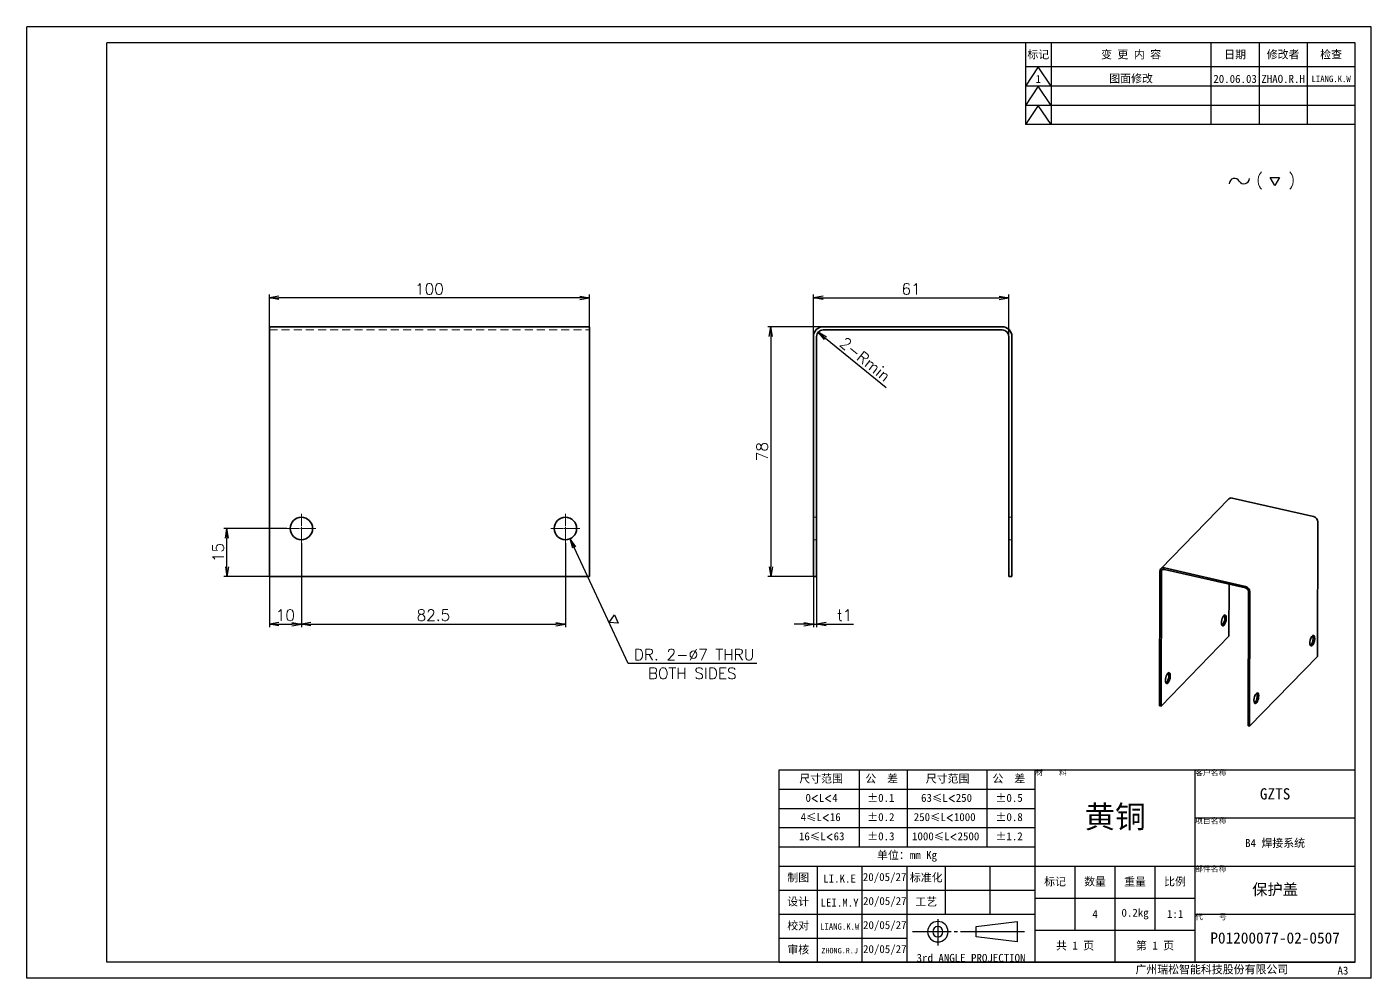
# Model space of a CAD drawing. Extents: x 0 to 18500, y -51 to 3802.
# Drawn here: x 12744.7 to 13164.7, y -5.1 to 291.9 of the extents above; entities that cross this region are included whole.
import ezdxf

# ---------------------------------------------------------------- set-up
doc = ezdxf.new("R2010")
doc.units = 0
doc.header["$MEASUREMENT"] = 0
doc.linetypes.add('CENTER-HOKUTO', pattern=[23, 20, -1, 1, -1])
doc.linetypes.add('HIDDEN-HOKUTO', pattern=[3.8, 2.5, -1.3])
doc.layers.get('0').update_dxf_attribs({"linetype": 'CONTINUOUS'})
doc.layers.get('DEFPOINTS').update_dxf_attribs({"linetype": 'CONTINUOUS'})
for name, color, linetype in [('AM_7', 2, 'CENTER-HOKUTO'), ('AM_HID', 1, 'HIDDEN-HOKUTO'), ('AM_VIS', 7, 'CONTINUOUS'), ('TITLE_FRAME', 7, 'CONTINUOUS'), ('WORD_DIM', 253, 'CONTINUOUS')]:
    doc.layers.add(name, color=color, linetype=linetype)
doc.layers.add('SOLID LINE', color=7, linetype='CONTINUOUS', lineweight=30)
doc.styles.get("Standard").update_dxf_attribs({"font": 'romans.shx', "bigfont": 'bigfont.shx'})
doc.dimstyles.get("Standard").update_dxf_attribs({"dimtxt": 3.5, "dimasz": 3, "dimexe": 1, "dimexo": 0, "dimgap": 1, "dimtad": 3, "dimdsep": 46, "dimtxsty": 'Standard', "dimblk1": 'OPEN', "dimblk2": 'OPEN', "dimsah": 1, "dimcen": 0, "dimclrd": 256, "dimclre": 256, "dimclrt": 3, "dimadec": 0, "dimazin": 0, "dimtfac": 1, "dimtmove": 0, "dimatfit": 3, "dimldrblk": 'OPEN', "dimfxl": 0, "dimtolj": 1, "dimtzin": 0, "dimarcsym": 0})

# ---------------------------------------------------------------- blocks, each defined once
blk = doc.blocks.new('A$C346D7300')
at = {"color": 7, "lineweight": 35}
for p, q in [((-55.36, 98.34), (-12.95, 142)), ((39.92, 130.96), (-10.79, 142.54)), ((42.41, 43.66), (42.63, 127.72)), ((-56.15, 12.82), (-55.92, 96.87)), ((-55.02, 96.67), (-55.24, 12.61)), ((-2.48, 87.3), (-53.2, 98.88)), ((-2.49, 86.43), (-53.2, 98)), ((-12.75, 88.77), (-12.84, 56.27)), ((-0.68, 84.26), (-0.9, 0.21)), ((0, 0), (0.23, 84.06)), ((-12.84, 56.27), (-55.24, 12.61)), ((0, 0), (42.41, 43.66))]:
    blk.add_line(p, q, dxfattribs=at)
at = {"color": 7, "lineweight": 35, "ltscale": 0.023238}
blk.add_line((-55.24, 12.61), (-56.15, 12.82), dxfattribs=at)
at = {"color": 7, "lineweight": 35, "ltscale": 0.02319}
blk.add_line((0, 0), (-0.9, 0.21), dxfattribs=at)
at = {"color": 7, "lineweight": 35}
for centre, major_axis, ratio, start_param, end_param in [((-10.8, 139.91), (2.15, -2.09), 0.793457, 2.224818, 3.141612), ((39.91, 128.34), (-2.15, 2.09), 0.793457, 3.795614, 5.36641), ((-53.21, 96.25), (2.15, -2.09), 0.793457, 3.141612, 3.795614), ((-53.21, 96.25), (2.15, -2.09), 0.793457, 2.224818, 3.141612), ((-53.21, 96.25), (1.44, -1.39), 0.793457, 3.141612, 3.795614), ((-53.21, 96.25), (1.44, -1.39), 0.793457, 2.224818, 3.141612), ((-2.49, 84.68), (1.44, -1.39), 0.793457, 0.654021, 2.224818), ((-2.49, 84.68), (-2.15, 2.09), 0.793457, 3.795614, 5.36641), ((-15.98, 66.13), (-0.78, -3.41), 0.370278, 3.141553, 6.283146), ((-16.89, 66.33), (-0.78, -3.41), 0.370278, 0.366467, 2.617639), ((-15.98, 66.13), (-0.78, -3.41), 0.370278, 6.283146, 8.900825), ((-16.89, 66.33), (-0.78, -3.41), 0.370278, 2.617639, 2.775188), ((-15.98, 66.13), (-0.78, -3.41), 0.370278, 2.617639, 3.141553), ((39.26, 53.52), (0.78, 3.41), 0.370278, 0.000039, 3.141631), ((38.36, 53.72), (0.78, 3.41), 0.370278, 3.508089, 4.759232), ((39.26, 53.52), (0.78, 3.41), 0.370278, 3.141631, 4.759232), ((38.36, 53.72), (0.78, 3.41), 0.370278, 4.759232, 5.916789), ((39.26, 53.52), (0.78, 3.41), 0.370278, 4.759232, 6.283224), ((-50.97, 30.11), (-0.78, -3.41), 0.370278, 3.141553, 6.283146), ((-51.87, 30.31), (-0.78, -3.41), 0.370278, 0.366467, 2.617639), ((-50.97, 30.11), (-0.78, -3.41), 0.370278, 6.283146, 8.900825), ((-51.87, 30.31), (-0.78, -3.41), 0.370278, 2.617639, 2.775188), ((-50.97, 30.11), (-0.78, -3.41), 0.370278, 2.617639, 3.141553), ((4.28, 17.5), (0.78, 3.41), 0.370278, 1.617639, 3.141631), ((4.28, 17.5), (0.78, 3.41), 0.370278, 0.000039, 1.617639), ((3.37, 17.71), (0.78, 3.41), 0.370278, 3.508089, 5.916789), ((4.28, 17.5), (0.78, 3.41), 0.370278, 3.141631, 6.283224)]:
    blk.add_ellipse(centre, major_axis=major_axis, ratio=ratio, start_param=start_param, end_param=end_param, dxfattribs=at)
blk = doc.blocks.new('_OPEN')
at = {"color": 0}
for p, q in [((-1, 0.17), (0, 0)), ((-1, -0.17), (0, 0)), ((0, 0), (-1, 0))]:
    blk.add_line(p, q, dxfattribs=at)
blk = doc.blocks.new('*D778')
at = {"layer": 'DEFPOINTS', "color": 0, "linetype": 'Continuous', "ltscale": 5}
for p in [(13051.44, 207.27), (12990.44, 195.25), (13051.44, 195.25)]:
    blk.add_point(p, dxfattribs=at)
at = {"layer": 'WORD_DIM', "linetype": 'Continuous', "lineweight": -2, "ltscale": 5}
for p, q in [((12990.44, 195.25), (12990.44, 208.27)), ((12993.44, 207.27), (13048.44, 207.27)), ((13051.44, 195.25), (13051.44, 208.27))]:
    blk.add_line(p, q, dxfattribs=at)
at = {"layer": 'WORD_DIM', "linetype": 'Continuous', "lineweight": -2, "ltscale": 5, "xscale": 3, "yscale": 3, "zscale": 3, "rotation": 180}
blk.add_blockref('_OPEN', (12990.44, 207.27), dxfattribs=at)
at = {"layer": 'WORD_DIM', "linetype": 'Continuous', "lineweight": -2, "ltscale": 5, "xscale": 3, "yscale": 3, "zscale": 3}
blk.add_blockref('_OPEN', (13051.44, 207.27), dxfattribs=at)
at = {"layer": 'WORD_DIM', "color": 3, "linetype": 'Continuous', "ltscale": 5, "insert": (13020.94, 210.02), "char_height": 3.5, "attachment_point": 5}
blk.add_mtext('\\A1;61', dxfattribs=at)
blk = doc.blocks.new('*D779')
at = {"layer": 'DEFPOINTS', "color": 0, "linetype": 'Continuous', "ltscale": 5}
for p in [(12993.44, 198.25), (12977.14, 120.25), (12990.44, 120.25)]:
    blk.add_point(p, dxfattribs=at)
at = {"layer": 'WORD_DIM', "linetype": 'Continuous', "lineweight": -2, "ltscale": 5}
for p, q in [((12993.44, 198.25), (12976.14, 198.25)), ((12977.14, 195.25), (12977.14, 123.25)), ((12990.44, 120.25), (12976.14, 120.25))]:
    blk.add_line(p, q, dxfattribs=at)
at = {"layer": 'WORD_DIM', "linetype": 'Continuous', "lineweight": -2, "ltscale": 5, "xscale": 3, "yscale": 3, "zscale": 3}
for p, rotation in [((12977.14, 198.25), 90), ((12977.14, 120.25), 270)]:
    blk.add_blockref('_OPEN', p, dxfattribs=dict(at, rotation=rotation))
at = {"layer": 'WORD_DIM', "color": 3, "linetype": 'Continuous', "ltscale": 5, "insert": (12974.39, 159.25), "char_height": 3.5, "attachment_point": 5, "rotation": 90}
blk.add_mtext('\\A1;78', dxfattribs=at)
blk = doc.blocks.new('*D780')
at = {"layer": 'DEFPOINTS', "color": 0, "linetype": 'Continuous', "ltscale": 5}
for p in [(12820.44, 207.27), (12820.44, 198.25), (12920.44, 198.25)]:
    blk.add_point(p, dxfattribs=at)
at = {"layer": 'WORD_DIM', "linetype": 'Continuous', "lineweight": -2, "ltscale": 5}
for p, q in [((12820.44, 198.25), (12820.44, 208.27)), ((12917.44, 207.27), (12823.44, 207.27)), ((12920.44, 198.25), (12920.44, 208.27))]:
    blk.add_line(p, q, dxfattribs=at)
at = {"layer": 'WORD_DIM', "linetype": 'Continuous', "lineweight": -2, "ltscale": 5, "xscale": 3, "yscale": 3, "zscale": 3, "rotation": 180}
blk.add_blockref('_OPEN', (12820.44, 207.27), dxfattribs=at)
at = {"layer": 'WORD_DIM', "linetype": 'Continuous', "lineweight": -2, "ltscale": 5, "xscale": 3, "yscale": 3, "zscale": 3}
blk.add_blockref('_OPEN', (12920.44, 207.27), dxfattribs=at)
at = {"layer": 'WORD_DIM', "color": 3, "linetype": 'Continuous', "ltscale": 5, "insert": (12870.44, 210.02), "char_height": 3.5, "attachment_point": 5}
blk.add_mtext('\\A1;100', dxfattribs=at)
blk = doc.blocks.new('*D781')
at = {"layer": 'DEFPOINTS', "color": 0, "linetype": 'Continuous', "ltscale": 5}
for p in [(12991.89, 196.51), (12993.44, 195.25)]:
    blk.add_point(p, dxfattribs=at)
at = {"layer": 'WORD_DIM', "linetype": 'Continuous', "lineweight": -2, "ltscale": 5}
blk.add_line((13013.2, 179.13), (12994.21, 194.61), dxfattribs=at)
at = {"layer": 'WORD_DIM', "linetype": 'Continuous', "lineweight": -2, "ltscale": 5, "xscale": 3, "yscale": 3, "zscale": 3, "rotation": 140.8085792131755}
blk.add_blockref('_OPEN', (12991.89, 196.51), dxfattribs=at)
at = {"layer": 'WORD_DIM', "color": 3, "linetype": 'Continuous', "ltscale": 5, "insert": (13006.61, 188.06), "char_height": 3.5, "attachment_point": 5, "rotation": 320.8086}
blk.add_mtext('\\A1;2-Rmin', dxfattribs=at)
blk = doc.blocks.new('*D782')
at = {"layer": 'DEFPOINTS', "color": 0, "linetype": 'Continuous', "ltscale": 5}
for p in [(12830.44, 130.7), (12820.44, 120.25), (12830.44, 105.41)]:
    blk.add_point(p, dxfattribs=at)
at = {"layer": 'WORD_DIM', "linetype": 'Continuous', "lineweight": -2, "ltscale": 5}
for p, q in [((12830.44, 130.7), (12830.44, 104.41)), ((12820.44, 120.25), (12820.44, 104.41)), ((12823.44, 105.41), (12827.44, 105.41))]:
    blk.add_line(p, q, dxfattribs=at)
at = {"layer": 'WORD_DIM', "linetype": 'Continuous', "lineweight": -2, "ltscale": 5, "xscale": 3, "yscale": 3, "zscale": 3, "rotation": 180}
blk.add_blockref('_OPEN', (12820.44, 105.41), dxfattribs=at)
at = {"layer": 'WORD_DIM', "linetype": 'Continuous', "lineweight": -2, "ltscale": 5, "xscale": 3, "yscale": 3, "zscale": 3}
blk.add_blockref('_OPEN', (12830.44, 105.41), dxfattribs=at)
at = {"layer": 'WORD_DIM', "color": 3, "linetype": 'Continuous', "ltscale": 5, "insert": (12825.44, 108.16), "char_height": 3.5, "attachment_point": 5}
blk.add_mtext('\\A1;10', dxfattribs=at)
blk = doc.blocks.new('*D783')
at = {"layer": 'DEFPOINTS', "color": 0, "linetype": 'Continuous', "ltscale": 5}
for p in [(12830.44, 130.7), (12912.94, 130.7), (12912.94, 105.41)]:
    blk.add_point(p, dxfattribs=at)
at = {"layer": 'WORD_DIM', "linetype": 'Continuous', "lineweight": -2, "ltscale": 5}
for p, q in [((12830.44, 130.7), (12830.44, 104.41)), ((12912.94, 130.7), (12912.94, 104.41)), ((12833.44, 105.41), (12909.94, 105.41))]:
    blk.add_line(p, q, dxfattribs=at)
at = {"layer": 'WORD_DIM', "linetype": 'Continuous', "lineweight": -2, "ltscale": 5, "xscale": 3, "yscale": 3, "zscale": 3, "rotation": 180}
blk.add_blockref('_OPEN', (12830.44, 105.41), dxfattribs=at)
at = {"layer": 'WORD_DIM', "linetype": 'Continuous', "lineweight": -2, "ltscale": 5, "xscale": 3, "yscale": 3, "zscale": 3}
blk.add_blockref('_OPEN', (12912.94, 105.41), dxfattribs=at)
at = {"layer": 'WORD_DIM', "color": 3, "linetype": 'Continuous', "ltscale": 5, "insert": (12871.69, 108.16), "char_height": 3.5, "attachment_point": 5}
blk.add_mtext('\\A1;82.5', dxfattribs=at)
blk = doc.blocks.new('*D784')
at = {"layer": 'DEFPOINTS', "color": 0, "linetype": 'Continuous', "ltscale": 5}
for p in [(12807.2, 135.25), (12825.89, 135.25), (12820.44, 120.25)]:
    blk.add_point(p, dxfattribs=at)
at = {"layer": 'WORD_DIM', "linetype": 'Continuous', "lineweight": -2, "ltscale": 5}
for p, q in [((12825.89, 135.25), (12806.2, 135.25)), ((12807.2, 123.25), (12807.2, 132.25)), ((12820.44, 120.25), (12806.2, 120.25))]:
    blk.add_line(p, q, dxfattribs=at)
at = {"layer": 'WORD_DIM', "linetype": 'Continuous', "lineweight": -2, "ltscale": 5, "xscale": 3, "yscale": 3, "zscale": 3}
for p, rotation in [((12807.2, 135.25), 90), ((12807.2, 120.25), 270)]:
    blk.add_blockref('_OPEN', p, dxfattribs=dict(at, rotation=rotation))
at = {"layer": 'WORD_DIM', "color": 3, "linetype": 'Continuous', "ltscale": 5, "insert": (12804.45, 127.75), "char_height": 3.5, "attachment_point": 5, "rotation": 90}
blk.add_mtext('\\A1;15', dxfattribs=at)
blk = doc.blocks.new('*D785')
at = {"layer": 'DEFPOINTS', "color": 0, "linetype": 'Continuous', "ltscale": 5}
for p in [(12911.46, 138.42), (12914.42, 132.07)]:
    blk.add_point(p, dxfattribs=at)
at = {"layer": 'WORD_DIM', "linetype": 'Continuous', "lineweight": -2, "ltscale": 5}
for p, q in [((12932.55, 93.11), (12915.68, 129.35)), ((12972.75, 93.11), (12932.55, 93.11))]:
    blk.add_line(p, q, dxfattribs=at)
at = {"layer": 'WORD_DIM', "linetype": 'Continuous', "lineweight": -2, "ltscale": 5, "xscale": 3, "yscale": 3, "zscale": 3, "rotation": 114.9598721594417}
blk.add_blockref('_OPEN', (12914.42, 132.07), dxfattribs=at)
at = {"layer": 'WORD_DIM', "color": 3, "linetype": 'Continuous', "ltscale": 5, "insert": (12953.15, 95.86), "char_height": 3.5, "attachment_point": 5}
blk.add_mtext('\\A1;DR. 2-∅7 THRU', dxfattribs=at)
blk = doc.blocks.new('shiage1')
at = {"layer": 'WORD_DIM', "color": 3, "linetype": 'Continuous'}
for p, q in [((0, 0), (-1.44, 2.5)), ((-1.44, 2.5), (1.44, 2.5)), ((1.44, 2.5), (0, 0))]:
    blk.add_line(p, q, dxfattribs=at)
blk = doc.blocks.new('*D786')
at = {"layer": 'DEFPOINTS', "color": 0, "linetype": 'Continuous', "ltscale": 5}
for p in [(12990.44, 120.25), (12991.44, 120.25), (12991.44, 105.41)]:
    blk.add_point(p, dxfattribs=at)
at = {"layer": 'WORD_DIM', "linetype": 'Continuous', "lineweight": -2, "ltscale": 5}
for p, q in [((12990.44, 120.25), (12990.44, 104.41)), ((12991.44, 120.25), (12991.44, 104.41)), ((12987.44, 105.41), (12984.44, 105.41)), ((12990.44, 105.41), (12991.44, 105.41)), ((12994.44, 105.41), (13002.94, 105.41))]:
    blk.add_line(p, q, dxfattribs=at)
at = {"layer": 'WORD_DIM', "linetype": 'Continuous', "lineweight": -2, "ltscale": 5, "xscale": 3, "yscale": 3, "zscale": 3}
blk.add_blockref('_OPEN', (12990.44, 105.41), dxfattribs=at)
at = {"layer": 'WORD_DIM', "linetype": 'Continuous', "lineweight": -2, "ltscale": 5, "xscale": 3, "yscale": 3, "zscale": 3, "rotation": 180}
blk.add_blockref('_OPEN', (12991.44, 105.41), dxfattribs=at)
at = {"layer": 'WORD_DIM', "color": 3, "linetype": 'Continuous', "ltscale": 5, "insert": (13000.19, 108.16), "char_height": 3.5, "attachment_point": 5}
blk.add_mtext('\\A1;t1', dxfattribs=at)
blk = doc.blocks.new('shiage0')
at = {"layer": 'WORD_DIM', "color": 3, "linetype": 'Continuous'}
for centre, start, end in [((1.69, 0), 30, 180), ((4.61, 1.69), 210, 0)]:
    blk.add_arc(centre, 1.69, start, end, dxfattribs=at)
blk = doc.blocks.new('12')
at = {"layer": 'TITLE_FRAME', "color": 3, "linetype": 'Continuous'}
blk.add_lwpolyline([(20.46, 3.03), (19.01, 5.53), (21.9, 5.53)], close=True, dxfattribs=at)
blk.add_blockref('shiage0', (6.23, 3.56), dxfattribs=at)
blk.add_text('(   )', height=3.5, dxfattribs=at).set_placement((14.64, 3.08))

msp = doc.modelspace()

# ---------------------------------------------------------------- linework, layer by layer
at = {"layer": 'AM_7', "lineweight": 13, "ltscale": 0.227539}
for p, q in [((12830.43826, 130.69508), (12830.43826, 139.79665)), ((12912.93826, 130.69508), (12912.93826, 139.79665))]:
    msp.add_line(p, q, dxfattribs=at)
at = {"layer": 'AM_7', "lineweight": 13, "ltscale": 0.227502}
for p, q in [((12834.98831, 135.24586), (12825.88821, 135.24586)), ((12917.48831, 135.24586), (12908.38821, 135.24586))]:
    msp.add_line(p, q, dxfattribs=at)
at = {"layer": 'AM_HID', "lineweight": 13}
msp.add_line((12820.43826, 197.24586), (12920.43826, 197.24586), dxfattribs=at)
at = {"layer": 'AM_HID', "lineweight": 13, "ltscale": 0.025}
for p, q in [((12990.4389, 138.74586), (12991.4389, 138.74586)), ((12990.4389, 138.74586), (12991.4389, 138.74586)), ((13052.4389, 138.74586), (13051.4389, 138.74586)), ((13052.4389, 138.74586), (13051.4389, 138.74586)), ((12990.4389, 131.74586), (12991.4389, 131.74586)), ((12990.4389, 131.74586), (12991.4389, 131.74586)), ((13052.4389, 131.74586), (13051.4389, 131.74586)), ((13052.4389, 131.74586), (13051.4389, 131.74586))]:
    msp.add_line(p, q, dxfattribs=at)
at = {"layer": 'AM_VIS', "linetype": 'Continuous'}
for p, q in [((13159.67947, 286.86842), (12769.67947, 286.86842)), ((12769.67947, -0.13158), (12769.67947, 286.86842)), ((13159.67947, -0.13158), (13159.67947, 286.86842)), ((13159.67947, -0.13158), (12769.67947, -0.13158))]:
    msp.add_line(p, q, dxfattribs=at)
at = {"layer": 'AM_VIS', "lineweight": 35}
for p, q in [((12820.43826, 120.24586), (12820.43826, 198.24586)), ((12820.43826, 198.24586), (12920.43826, 198.24586)), ((12920.43826, 120.24586), (12920.43826, 198.24586)), ((13049.4389, 198.24586), (12993.4389, 198.24586)), ((12990.4389, 120.24586), (12990.4389, 195.24586)), ((12991.4389, 195.24586), (12991.4389, 120.24586)), ((13049.4389, 197.24586), (12993.4389, 197.24586)), ((13051.4389, 195.24586), (13051.4389, 120.24586)), ((13052.4389, 120.24586), (13052.4389, 195.24586)), ((12820.43826, 120.24586), (12920.43826, 120.24586))]:
    msp.add_line(p, q, dxfattribs=at)
at = {"layer": 'AM_VIS', "lineweight": 35, "ltscale": 0.075}
for p, q in [((12820.43826, 198.24586), (12820.43826, 195.24586)), ((12920.43826, 198.24586), (12920.43826, 195.24586))]:
    msp.add_line(p, q, dxfattribs=at)
at = {"layer": 'AM_VIS', "lineweight": 35, "ltscale": 0.025}
for p, q in [((12991.4389, 120.24586), (12990.4389, 120.24586)), ((13052.4389, 120.24586), (13051.4389, 120.24586))]:
    msp.add_line(p, q, dxfattribs=at)
at = {"layer": 'AM_VIS', "lineweight": 35}
for centre in [(12830.43826, 135.24586), (12912.93826, 135.24586)]:
    msp.add_circle(centre, 3.5, dxfattribs=at)
for centre, radius, start, end in [((12993.4389, 195.24586), 3, 90.0000025, 180.000005), ((13049.4389, 195.24586), 3, 359.9999994, 90.0000025), ((12993.4389, 195.24586), 2, 90.0000025, 180.000005), ((13049.4389, 195.24586), 2, 359.9999993, 90.0000025), ((12830.43826, 135.24586), 3.5, 151.351814, 152.3978848), ((12912.93826, 135.24586), 3.5, 151.351814, 152.3978848)]:
    msp.add_arc(centre, radius, start, end, dxfattribs=at)
at = {"layer": 'TITLE_FRAME', "linetype": 'Continuous'}
for p, q in [((13056.67947, 286.86842), (13056.67947, 261.36842)), ((13064.67947, 286.86842), (13064.67947, 261.36842)), ((13114.67947, 261.36842), (13114.67947, 286.86842)), ((13129.67947, 286.86842), (13129.67947, 261.36842)), ((13144.67947, 286.86842), (13144.67947, 261.36842)), ((13159.67947, 261.36842), (13159.67947, 286.86842)), ((13159.67947, 279.36842), (13056.67947, 279.36842)), ((13060.67947, 279.36842), (13056.67947, 273.36842)), ((13064.67947, 273.36842), (13060.67947, 279.36842)), ((13159.67947, 273.36842), (13056.67947, 273.36842)), ((13060.67947, 273.36842), (13056.67947, 267.36842)), ((13064.67947, 267.36842), (13060.67947, 273.36842)), ((13159.67947, 267.36842), (13056.67947, 267.36842)), ((13060.67947, 267.36842), (13056.67947, 261.36842)), ((13064.67947, 261.36842), (13060.67947, 267.36842)), ((13159.67947, 261.36842), (13056.67947, 261.36842)), ((12979.67947, 59.86842), (13159.67947, 59.86842)), ((12979.67947, -0.13158), (12979.67947, 59.86842)), ((13004.67947, 59.86842), (13004.67947, 35.86842)), ((13019.67947, 59.86842), (13019.67947, 35.86842)), ((13044.67947, 35.86842), (13044.67947, 59.86842)), ((13059.67947, -0.13158), (13059.67947, 59.86842)), ((13109.67947, -0.13158), (13109.67947, 59.86842)), ((13159.67947, -0.13158), (13159.67947, 59.86842)), ((12979.67947, 53.86842), (13059.67947, 53.86842)), ((12979.67947, 47.86842), (13059.67947, 47.86842)), ((13109.67947, 44.86842), (13159.67947, 44.86842)), ((12979.67947, 41.86842), (13059.67947, 41.86842)), ((12979.67947, 35.86842), (13059.67947, 35.86842)), ((12979.67947, 29.86842), (13159.67947, 29.86842)), ((12991.67947, -0.13158), (12991.67947, 29.86842)), ((13005.67947, -0.13158), (13005.67947, 29.86842)), ((13019.67947, -0.13158), (13019.67947, 29.86842)), ((13031.67947, 14.86842), (13031.67947, 29.86842)), ((13045.67947, 14.86842), (13045.67947, 29.86842)), ((13072.17947, 9.86842), (13072.17947, 29.86842)), ((13084.67947, -0.13158), (13084.67947, 29.86842)), ((13097.17947, 9.86842), (13097.17947, 29.86842)), ((12979.67947, 22.36842), (13059.67947, 22.36842)), ((13059.67947, 19.86842), (13109.67947, 19.86842)), ((12979.67947, 14.86842), (13059.67947, 14.86842)), ((13109.67947, 14.86842), (13159.67947, 14.86842)), ((13059.67947, 9.86842), (13109.67947, 9.86842)), ((12979.67947, 7.36842), (13019.67947, 7.36842)), ((12979.67947, -0.13158), (13159.67947, -0.13158)), ((12979.67947, -0.13158), (13159.67947, -0.13158))]:
    msp.add_line(p, q, dxfattribs=at)
at = {"layer": 'TITLE_FRAME', "color": 2, "linetype": 'CENTER-HOKUTO'}
for p, q in [((13029.31396, 13.28684), (13029.31396, 5.01804)), ((13056.41956, 9.35084), (13021.41156, 9.35084))]:
    msp.add_line(p, q, dxfattribs=at)
at = {"layer": 'TITLE_FRAME', "color": 3, "linetype": 'Continuous'}
for p, q in [((13041.31396, 10.95084), (13054.11396, 12.55084)), ((13041.31396, 7.75084), (13041.31396, 10.95084)), ((13054.11396, 12.55084), (13054.11396, 6.15084)), ((13054.11396, 6.15084), (13041.31396, 7.75084))]:
    msp.add_line(p, q, dxfattribs=at)
for radius in [3.2, 1.6]:
    msp.add_arc((13029.31396, 9.35084), radius, 0, 359.9893827, dxfattribs=at)
at = {"layer": 'WORD_DIM', "linetype": 'Continuous'}
for p, q in [((12744.67947, -5.13158), (12744.67947, 291.86842)), ((13164.67947, 291.86842), (12744.67947, 291.86842)), ((13164.67947, -5.13158), (13164.67947, 291.86842)), ((13164.67947, -5.13158), (12744.67947, -5.13158))]:
    msp.add_line(p, q, dxfattribs=at)

# ---------------------------------------------------------------- block references
at = {"layer": 'WORD_DIM', "linetype": 'Continuous', "ltscale": 5}
msp.add_blockref('12', (13114.11486, 239.31805), dxfattribs=at)
at = {"layer": 'WORD_DIM', "color": 3, "linetype": 'Continuous', "ltscale": 5, "xscale": 0.5, "yscale": 0.5, "zscale": 0.5}
msp.add_blockref('A$C346D7300', (13126.67584, 73.49071), dxfattribs=at)
at = {"layer": 'WORD_DIM', "color": 3, "linetype": 'Continuous', "ltscale": 5, "rotation": 294.9598721594431}
msp.add_blockref('shiage1', (12926.58109, 105.93514), dxfattribs=at)

# ---------------------------------------------------------------- texts
at = {"layer": 'SOLID LINE', "ltscale": 0.5}
for s, insert, char_height, width, attachment_point in [('\\pt15;{\\fSimHei|b0|i0|c134|p2;\\C3;标记}', (13060.67947, 283.11842), 2.5, 8, 5), ('\\pt15;{\\fSimHei|b0|i0|c134|p2;\\C3;变 更 内 容}', (13089.67947, 283.11842), 2.5, 50, 5), ('\\pt15;{\\fSimHei|b0|i0|c134|p2;\\C3;日期}', (13122.17947, 283.11842), 2.5, 15, 5), ('\\pt15;{\\fSimHei|b0|i0|c134|p2;\\C3;修改者}', (13137.17947, 283.11842), 2.5, 15, 5), ('\\pt15;{\\fSimHei|b0|i0|c134|p2;\\C3;检查}', (13152.17947, 283.11842), 2.5, 15, 5), ('\\pt15;{\\fSimHei|b0|i0|c134|p2;\\C3;图面修改}', (13089.67947, 275.61842), 2.5, 50, 5), ('\\pt15;{\\fSimHei|b0|i0|c134|p2;\\C3;1}', (13060.67947, 275.61842), 2.5, 8, 5), ('\\pt15;{\\fSimHei|b0|i0|c134|p2;\\C3;20.06.03}', (13122.17947, 275.61842), 2.5, 15, 5), ('\\pt15;{\\fSimHei|b0|i0|c134|p2;\\C3;ZHAO.R.H}', (13137.17947, 275.61842), 2.5, 15, 5), ('\\pt12;{\\fSimHei|b0|i0|c134|p2;\\C3;LIANG.K.W}', (13152.17947, 275.61842), 2, 15, 5), ('{\\fSimHei|b0|i0|c134|p2;\\C3;材    料}', (13059.67947, 59.86842), 1.75, 50, 1), ('\\pt10.5;{\\fSimHei|b0|i0|c134|p2;\\C3;客户名称}', (13109.67947, 59.86842), 1.75, 50, 1), ('\\pt15;{\\fSimHei|b0|i0|c134|p2;\\C3;尺寸范围}', (12985.99944, 58.39736), 2.5, 45.3015188, 1), ('\\pt15;{\\fSimHei|b0|i0|c134|p2;\\C3;公  差}', (13006.65318, 58.39736), 2.5, 45.3015188, 1), ('\\pt15;{\\fSimHei|b0|i0|c134|p2;\\C3;尺寸范围}', (13025.54689, 58.39736), 2.5, 45.3015188, 1), ('\\pt15;{\\fSimHei|b0|i0|c134|p2;\\C3;公  差}', (13046.38553, 58.39736), 2.5, 45.3015188, 1), ('\\pt15;{\\fSimHei|b0|i0|c134|p2;\\C3;0\\Fromans,bigfont|c134;\\H0.9583x;<\\fSimHei|b0|i0|c134|p2;\\H1.044x;L\\Fromans,bigfont|c134;\\H0.9583x;<\\fSimHei|b0|i0|c134|p2;\\H1.044x;4}', (12987.96001, 52.39736), 2.5, 45.3015188, 1), ('\\pt15;{\\fSimHei|b0|i0|c134|p2;\\C3;%%P0.1}', (13007.26181, 52.39736), 2.5, 45.3015188, 1), ('\\pt15;{\\fSimHei|b0|i0|c134|p2;\\C3;63\\H0.9583x;≤\\H1.044x;L\\Fromans,bigfont|c134;\\H0.9579x;<\\fSimHei|b0|i0|c134|p2;\\H1.044x;250}', (13024.06315, 52.39736), 2.5, 45.3015188, 1), ('\\pt15;{\\fSimHei|b0|i0|c134|p2;\\C3;%%P0.5}', (13047.33214, 52.39736), 2.5, 45.3015188, 1), ('{\\fSimHei|b0|i0|c134|p2;\\C3;GZTS}', (13134.67947, 52.36842), 3.5, 50, 5), ('\\pt15;{\\fSimHei|b0|i0|c134|p2;\\C3;4\\H0.9583x;≤\\H1.043x;L\\Fromans,bigfont|c134;\\H0.9588x;<\\fSimHei|b0|i0|c134|p2;\\H1.043x;16}', (12986.42599, 46.39736), 2.5, 45.3015188, 1), ('\\pt15;{\\fSimHei|b0|i0|c134|p2;\\C3;%%P0.2}', (13007.26181, 46.39736), 2.5, 45.3015188, 1), ('\\pt15;{\\fSimHei|b0|i0|c134|p2;\\C3;250\\H0.9583x;≤\\H1.044x;L\\Fromans,bigfont|c134;\\H0.9579x;<\\fSimHei|b0|i0|c134|p2;\\H1.044x;1000}', (13021.78051, 46.39736), 2.5, 45.3015188, 1), ('\\pt15;{\\fSimHei|b0|i0|c134|p2;\\C3;%%P0.8}', (13047.33214, 46.39736), 2.5, 45.3015188, 1), ('\\pt42;{\\fSimHei|b0|i0|c134|p2;\\C3;黄铜}', (13084.67947, 44.86842), 7, 50, 5), ('\\pt10.5;{\\fSimHei|b0|i0|c134|p2;\\C3;项目名称}', (13109.67947, 44.86842), 1.75, 50, 1), ('\\pt15;{\\fSimHei|b0|i0|c134|p2;\\C3;16\\H0.9583x;≤\\H1.044x;L\\Fromans,bigfont|c134;\\H0.9579x;<\\fSimHei|b0|i0|c134|p2;\\H1.044x;63}', (12985.91094, 40.39736), 2.5, 45.3015188, 1), ('\\pt15;{\\fSimHei|b0|i0|c134|p2;\\C3;%%P0.3}', (13007.26181, 40.39736), 2.5, 45.3015188, 1), ('\\pt15;{\\fSimHei|b0|i0|c134|p2;\\C3;%%P1.2}', (13047.33214, 40.39736), 2.5, 45.3015188, 1), ('{\\fSimHei|b0|i0|c134|p2;\\C3;B4 焊接系统\\P }', (13134.67947, 34.81341), 2.5, 50, 5), ('\\pt15;{\\fSimHei|b0|i0|c134|p2;\\C3;单位：mm Kg}', (13019.67947, 32.86842), 2.5, 80, 5), ('\\pt10.5;{\\fSimHei|b0|i0|c134|p2;\\C3;部件名称}', (13109.67947, 29.86842), 1.75, 50, 1), ('\\pt15;{\\fSimHei|b0|i0|c134|p2;\\C3;制图}', (12985.67947, 26.11842), 2.5, 12, 5), ('{\\fSimHei|b0|i0|c134|p2;\\C3;LI.K.E}', (12998.59937, 25.91772), 2.5, 14, 5), ('\\pt15;{\\fSimHei|b0|i0|c134|p2;\\C3;20/05/27}', (13012.67947, 26.11842), 2.5, 14, 5), ('\\pt15;{\\fSimHei|b0|i0|c134|p2;\\C3;标准化}', (13025.67947, 26.11842), 2.5, 12, 5), ('\\pt15;{\\fSimHei|b0|i0|c134|p2;\\C3;标记}', (13065.92947, 24.86842), 2.5, 12.5, 5), ('\\pt15;{\\fSimHei|b0|i0|c134|p2;\\C3;数量}', (13078.42947, 24.86842), 2.5, 12.5, 5), ('\\pt15;{\\fSimHei|b0|i0|c134|p2;\\C3;重量}', (13090.92947, 24.86842), 2.5, 12.5, 5), ('\\pt15;{\\fSimHei|b0|i0|c134|p2;\\C3;比例}', (13103.42947, 24.86842), 2.5, 12.5, 5), ('{\\fSimHei|b0|i0|c134|p2;\\C3;保护盖}', (13134.67947, 22.36842), 3.5, 50, 5), ('\\pt15;{\\fSimHei|b0|i0|c134|p2;\\C3;设计}', (12985.67947, 18.61842), 2.5, 12, 5), ('{\\fSimHei|b0|i0|c134|p2;\\C3;LEI.M.Y}', (12998.59937, 18.41772), 2.5, 14, 5), ('\\pt15;{\\fSimHei|b0|i0|c134|p2;\\C3;20/05/27}', (13012.73011, 18.61842), 2.5, 13.8987286, 5), ('\\pt15;{\\fSimHei|b0|i0|c134|p2;\\C3;工艺}', (13025.67947, 18.61842), 2.5, 12, 5), ('\\pt15;{\\fSimHei|b0|i0|c134|p2;\\C3;校对}', (12985.67947, 11.11842), 2.5, 12, 5), ('\\pt15;{\\fSimHei|b0|i0|c134|p2;\\C3;20/05/27}', (13012.73011, 11.11842), 2.5, 13.8987286, 5), ('\\pt15;{\\fSimHei|b0|i0|c134|p2;\\C3;4}', (13078.42947, 14.86842), 2.5, 12.5, 5), ('\\pt15;{\\fSimHei|b0|i0|c134|p2;\\C3;0.2kg}', (13090.92947, 14.86842), 2.5, 12.5, 5), ('\\pt15;{\\fSimHei|b0|i0|c134|p2;\\C3;1:1}', (13103.42947, 14.86842), 2.5, 12.5, 5), ('\\pt10.5;{\\fSimHei|b0|i0|c134|p2;\\C3;代    号}', (13109.67947, 14.86842), 1.75, 50, 1), ('{\\fSimHei|b0|i0|c134|p2;\\C3;LIANG.K.W}', (12998.64531, 10.92895), 2, 11.2, 5), ('{\\fSimHei|b0|i0|c134|p2;\\C3;P01200077-02-0507}', (13134.67947, 7.36842), 3.5, 50, 5), ('\\pt15;{\\fSimHei|b0|i0|c134|p2;\\C3;审核}', (12985.67947, 3.61842), 2.5, 12, 5), ('{\\fSimHei|b0|i0|c134|p2;\\C3;ZHONG.R.J}', (12998.62223, 3.42929), 1.7, 9.52, 5), ('\\pt15;{\\fSimHei|b0|i0|c134|p2;\\C3;20/05/27}', (13012.73011, 3.61842), 2.5, 13.8987286, 5), ('\\pt15;{\\fSimHei|b0|i0|c134|p2;\\C3;共 1 页}', (13072.17947, 4.86842), 2.5, 25, 5), ('\\pt15;{\\fSimHei|b0|i0|c134|p2;\\C3;第 1 页}', (13097.17947, 4.86842), 2.5, 25, 5), ('{\\fSimHei|b0|i0|c134|p2;\\C3;3rd ANGLE PROJECTION}', (13039.67947, -0.13158), 2.5, 40, 8), ('\\pt15;{\\fSimHei|b0|i0|c134|p2;\\C3;广州瑞松智能科技股份有限公司}', (13091.04809, -1.16706), 2.5, 78.5618081, 1), ('\\pt15;{\\fSimHei|b0|i0|c134|p2;\\C3;A3}', (13154.16834, -1.52898), 2.5, 78.5618081, 1)]:
    msp.add_mtext(s, dxfattribs=dict(at, insert=insert, char_height=char_height, width=width, attachment_point=attachment_point))
at = {"layer": 'SOLID LINE', "ltscale": 0.5, "insert": (13021.23182, 40.39736), "char_height": 2.5, "width": 45.3015188, "attachment_point": 1, "line_spacing_factor": 0.72}
msp.add_mtext('\\pt15;{\\fSimHei|b0|i0|c134|p2;\\C3;1000\\H0.9583x;≤\\H1.044x;L\\Fromans,bigfont|c134;\\H0.9579x;<\\fSimHei|b0|i0|c134|p2;\\H1.044x;2500}', dxfattribs=at)
at = {"layer": 'WORD_DIM', "color": 3, "linetype": 'Continuous', "insert": (12966.45155, 88.27215), "char_height": 3.5, "attachment_point": 9}
msp.add_mtext('BOTH SIDES', dxfattribs=at)

# ---------------------------------------------------------------- dimensions: what is measured, and where the dimension line sits
at = {"layer": 'WORD_DIM', "color": 3, "linetype": 'Continuous', "ltscale": 5}
for base, p1, p2, picture, middle in [((12820.43826, 207.26513), (12920.43826, 198.24586), (12820.43826, 198.24586), '*D780', (12870.43826, 210.01513)), ((13051.4389, 207.26513), (12990.4389, 195.24586), (13051.4389, 195.24586), '*D778', (13020.9389, 210.01513)), ((12830.43826, 105.40997), (12820.43826, 120.24586), (12830.43826, 130.69508), '*D782', (12825.43826, 108.15997)), ((12912.93826, 105.40997), (12830.43826, 130.69508), (12912.93826, 130.69508), '*D783', (12871.68826, 108.15997))]:
    dim = msp.add_linear_dim(base=base, p1=p1, p2=p2, dimstyle='Standard', dxfattribs=at)
    dim.commit()
    dim.dimension.update_dxf_attribs({"geometry": picture, "text_midpoint": middle})
for base, p1, p2, picture, middle in [((12977.13929, 120.24586), (12993.4389, 198.24586), (12990.4389, 120.24586), '*D779', (12974.38929, 159.24586)), ((12807.20155, 135.24586), (12820.43826, 120.24586), (12825.88821, 135.24586), '*D784', (12804.45155, 127.74586))]:
    dim = msp.add_linear_dim(base=base, p1=p1, p2=p2, angle=90, dimstyle='Standard', dxfattribs=at)
    dim.commit()
    dim.dimension.update_dxf_attribs({"geometry": picture, "text_midpoint": middle})
dim = msp.add_radius_dim(center=(12993.4389, 195.24586), mpoint=(12991.88882, 196.50969), text='2-Rmin', dimstyle='Standard', override={"dimtmove": 1}, dxfattribs=at)
dim.commit()
dim.dimension.update_dxf_attribs({"geometry": '*D781', "text_midpoint": (13004.87073, 185.92514), "dimtype": 164})
dim = msp.add_diameter_dim_2p(p1=(12911.46132, 138.41898), p2=(12914.4152, 132.07275), text='DR. 2-<> THRU', dimstyle='Standard', override={"dimtoh": 1, "dimtofl": 0}, dxfattribs=at)
dim.commit()
dim.dimension.update_dxf_attribs({"geometry": '*D785', "text_midpoint": (12953.15237, 93.10625), "dimtype": 163})
at = {"layer": 'WORD_DIM', "linetype": 'Continuous', "ltscale": 5}
dim = msp.add_linear_dim(base=(12991.4389, 105.40997), p1=(12990.4389, 120.24586), p2=(12991.4389, 120.24586), text='t<>', dimstyle='Standard', dxfattribs=at)
dim.commit()
dim.dimension.update_dxf_attribs({"geometry": '*D786', "text_midpoint": (13000.1889, 108.15997)})

doc.saveas('drawing.dxf')
